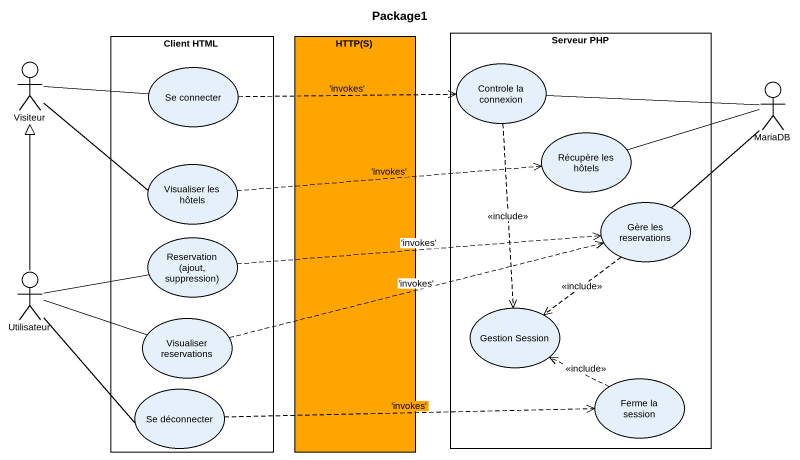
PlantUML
@startuml
title Package1
rectangle "Client HTML" as Client_HTML {
  usecase "Se connecter" as Se_connecter
  usecase "Visualiser les hôtels" as Visualiser_les_hôtels
  usecase "Reservation (ajout, suppression)" as Reservation_ajout
  usecase "Visualiser reservations" as Visualiser_reservations
  usecase "Se déconnecter" as Se_déconnecter
}
rectangle "HTTP(S)" as HTTP_S #FFA500
rectangle "Serveur PHP" as Serveur_PHP {
  usecase "Controle la connexion" as Controle_la_connexion
  usecase "Récupère les hôtels" as Récupère_les_hôtels
  usecase "Gère les reservations" as Gère_les_reservations
  usecase "Gestion Session" as Gestion_Session
  usecase "Ferme la session" as Ferme_la_session
}
actor Visiteur
actor MariaDB
actor Utilisateur
Visiteur -right- Se_connecter
Visiteur -right- Visualiser_les_hôtels
Se_connecter .right.> Controle_la_connexion : 'invokes'
Controle_la_connexion -right- MariaDB
Controle_la_connexion ..> Gestion_Session : <<include>>
Récupère_les_hôtels -right- MariaDB
Visualiser_les_hôtels .right.> Récupère_les_hôtels : 'invokes'
Gère_les_reservations -up- MariaDB
Gère_les_reservations ..> Gestion_Session : <<include>>
Reservation_ajout .right.> Gère_les_reservations : 'invokes'
Utilisateur -up-|> Visiteur
Utilisateur -right- Reservation_ajout
Utilisateur -- Se_déconnecter
Visualiser_reservations .right.> Gère_les_reservations : 'invokes'
Visualiser_reservations -left- Utilisateur
Se_déconnecter .right.> Ferme_la_session : 'invokes'
Ferme_la_session .left.> Gestion_Session : <<include>>
@enduml
